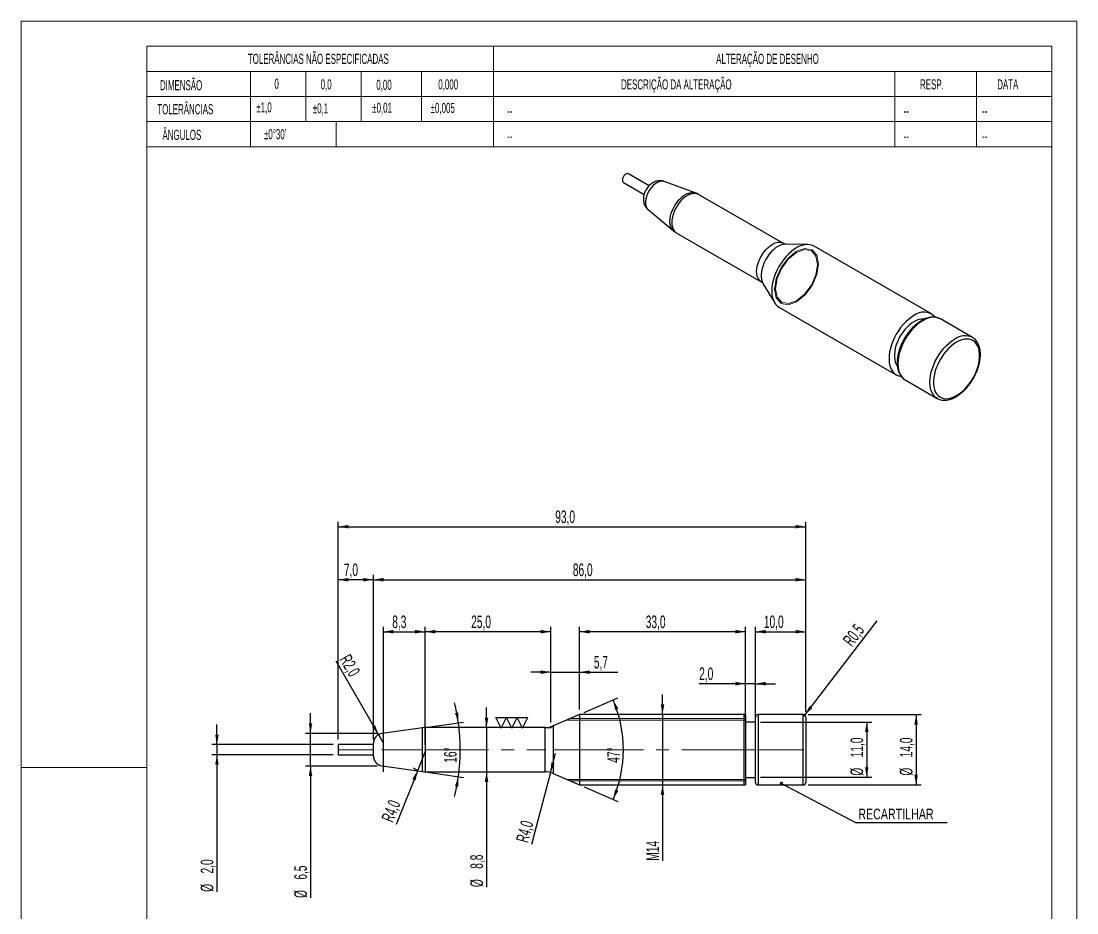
# Model space of a CAD drawing. Header units: millimetres. Extents: x 0 to 210, y 0 to 297.
# Drawn here: x 0 to 210, y 119.9 to 297.4 of the extents above; entities that cross this region are included whole.
import ezdxf

# ---------------------------------------------------------------- set-up
doc = ezdxf.new("R2010")
doc.units = ezdxf.units.MM
doc.header["$PDSIZE"] = -1
doc.linetypes.add('CENTERX2', pattern=[20.32, 12.7, -2.54, 2.54, -2.54])
doc.layers.add('COTAS', color=7, linetype='Continuous')
doc.styles.add('SLDTEXTSTYLE1', font='TXT', dxfattribs={"width": 0.589474})
doc.styles.add('SLDTEXTSTYLE5', font='TXT', dxfattribs={"width": 0.605})
doc.styles.add('SLDTEXTSTYLE6', font='TXT', dxfattribs={"width": 0.75})
doc.dimstyles.new('SLDDIMSTYLE0', dxfattribs={"dimtxt": 2.5, "dimasz": 2, "dimexe": 0, "dimexo": 0.0625, "dimtad": 1, "dimdec": 1, "dimrnd": 1e-09, "dimzin": 12, "dimdsep": 46, "dimtxsty": 'SLDTEXTSTYLE5', "dimsah": 1, "dimcen": 0.09, "dimadec": 0, "dimazin": 3, "dimtfac": 1, "dimtdec": 3, "dimtofl": 0, "dimtmove": 0, "dimatfit": 3, "dimfxl": 0, "dimfrac": 2, "dimtolj": 1, "dimtzin": 12, "dimarcsym": 0})
doc.dimstyles.new('SLDDIMSTYLE1', dxfattribs={"dimtxt": 2.5, "dimasz": 2, "dimexe": 0, "dimexo": 0.0625, "dimtad": 1, "dimdec": 1, "dimrnd": 1e-09, "dimzin": 12, "dimdsep": 46, "dimtxsty": 'SLDTEXTSTYLE5', "dimsah": 1, "dimcen": 0.09, "dimadec": 0, "dimazin": 3, "dimtfac": 1, "dimtdec": 3, "dimtmove": 0, "dimatfit": 0, "dimfxl": 0, "dimfrac": 2, "dimtolj": 1, "dimtzin": 12, "dimarcsym": 0})
doc.dimstyles.new('SLDDIMSTYLE2', dxfattribs={"dimtxt": 2.5, "dimasz": 2, "dimexe": 0, "dimexo": 0.0625, "dimtad": 1, "dimdec": 4, "dimzin": 12, "dimdsep": 46, "dimtxsty": 'SLDTEXTSTYLE5', "dimsah": 1, "dimcen": 0.09, "dimadec": 0, "dimazin": 3, "dimtfac": 1, "dimtdec": 3, "dimtofl": 0, "dimtmove": 0, "dimatfit": 3, "dimfxl": 0, "dimfrac": 2, "dimtolj": 1, "dimtzin": 12, "dimarcsym": 0})
doc.dimstyles.new('SLDDIMSTYLE3', dxfattribs={"dimtxt": 2.5, "dimasz": 2, "dimexe": 0, "dimexo": 0.0625, "dimtad": 1, "dimdec": 1, "dimrnd": 1e-09, "dimzin": 12, "dimdsep": 46, "dimtxsty": 'SLDTEXTSTYLE5', "dimsah": 1, "dimcen": 0, "dimadec": 0, "dimazin": 3, "dimtfac": 1, "dimtdec": 3, "dimtofl": 0, "dimtmove": 0, "dimatfit": 3, "dimfxl": 0, "dimfrac": 2, "dimtolj": 1, "dimtzin": 12, "dimarcsym": 0})
doc.dimstyles.new('SLDDIMSTYLE4', dxfattribs={"dimtxt": 2.5, "dimasz": 2, "dimexe": 0, "dimexo": 0.0625, "dimtad": 1, "dimdec": 4, "dimzin": 12, "dimdsep": 46, "dimtxsty": 'SLDTEXTSTYLE5', "dimsah": 1, "dimcen": 0.09, "dimadec": 0, "dimazin": 3, "dimtfac": 1, "dimtdec": 3, "dimtofl": 0, "dimtmove": 0, "dimatfit": 3, "dimfxl": 0, "dimfrac": 2, "dimtolj": 1, "dimtzin": 12, "dimarcsym": 0})
doc.dimstyles.new('SLDDIMSTYLE5', dxfattribs={"dimtxt": 2.5, "dimasz": 2, "dimexe": 0, "dimexo": 0.0625, "dimtad": 1, "dimdec": 1, "dimrnd": 1e-09, "dimzin": 12, "dimdsep": 46, "dimtxsty": 'SLDTEXTSTYLE5', "dimsah": 1, "dimcen": 0, "dimadec": 0, "dimazin": 3, "dimtfac": 1, "dimtdec": 3, "dimtofl": 0, "dimtmove": 1, "dimatfit": 3, "dimfxl": 0, "dimfrac": 2, "dimtolj": 1, "dimtzin": 12, "dimarcsym": 0})
doc.dimstyles.new('SLDDIMSTYLE6', dxfattribs={"dimtxt": 2.5, "dimasz": 2, "dimexe": 0, "dimexo": 0.0625, "dimtad": 1, "dimdec": 1, "dimrnd": 1e-09, "dimdsep": 46, "dimtxsty": 'SLDTEXTSTYLE5', "dimsah": 1, "dimcen": 0, "dimadec": 0, "dimazin": 2, "dimtfac": 1, "dimtdec": 3, "dimtofl": 0, "dimtmove": 0, "dimatfit": 3, "dimfxl": 0, "dimfrac": 2, "dimtolj": 1, "dimtzin": 12, "dimarcsym": 0})
doc.dimstyles.new('SLDDIMSTYLE7', dxfattribs={"dimtxt": 0.18, "dimasz": 0.7, "dimexe": 0, "dimexo": 0.0625, "dimgap": 0, "dimtad": 0, "dimtih": 1, "dimtoh": 1, "dimdec": 0, "dimrnd": 1e-09, "dimzin": 0, "dimdsep": 46, "dimtxsty": 'Standard', "dimblk1": 'DOT', "dimblk2": 'DOT', "dimsah": 1, "dimcen": 0.09, "dimadec": 0, "dimazin": 0, "dimtfac": 0.7, "dimtdec": 0, "dimtofl": 0, "dimtmove": 0, "dimatfit": 3, "dimldrblk": 'DOT', "dimfxl": 0, "dimfrac": 2, "dimtolj": 1, "dimtzin": 0, "dimarcsym": 0})

# ---------------------------------------------------------------- blocks, each defined once
blk = doc.blocks.new('Bloco2')
at = {"color": 7, "linetype": 'Continuous', "lineweight": 18}
for p, q in [((210.04, 297.06), (0.04, 297.06)), ((0.04, 297.06), (0.04, 0.06)), ((210.04, 0.06), (210.04, 297.06)), ((205.04, 292.06), (25.04, 292.06)), ((25.04, 292.06), (25.04, 5.06)), ((205.04, 5.06), (205.04, 292.06)), ((0.04, 148.56), (25.04, 148.56))]:
    blk.add_line(p, q, dxfattribs=at)
blk = doc.blocks.new('_D')
at = {"layer": 'COTAS'}
for p, q in [((80.37, 157.81), (80.37, 176.88)), ((105.37, 157.81), (105.37, 176.88)), ((105.37, 175.88), (80.37, 175.88))]:
    blk.add_line(p, q, dxfattribs=at)
for points in [[(80.37, 175.88), (82.37, 175.53), (82.37, 176.23)], [(105.37, 175.88), (103.37, 176.23), (103.37, 175.53)]]:
    blk.add_solid(points, dxfattribs=at)
at = {"layer": 'COTAS', "insert": (89.53, 179.1), "char_height": 2.5, "attachment_point": 1, "style": 'SLDTEXTSTYLE5'}
blk.add_mtext('25,0', dxfattribs=at)
blk = doc.blocks.new('_D_1')
at = {"layer": 'COTAS'}
for p, q in [((105.37, 157.81), (105.37, 168.83)), ((111.09, 160.41), (111.09, 168.83)), ((105.37, 167.83), (101.37, 167.83)), ((105.37, 167.83), (111.09, 167.83)), ((111.09, 167.83), (118.71, 167.83))]:
    blk.add_line(p, q, dxfattribs=at)
for points in [[(105.37, 167.83), (103.37, 168.18), (103.37, 167.48)], [(111.09, 167.83), (113.09, 167.48), (113.09, 168.18)]]:
    blk.add_solid(points, dxfattribs=at)
at = {"layer": 'COTAS', "insert": (113.93, 171.06), "char_height": 2.5, "attachment_point": 1, "style": 'SLDTEXTSTYLE5'}
blk.add_mtext('5,7', dxfattribs=at)
blk = doc.blocks.new('_D_2')
at = {"layer": 'COTAS'}
for p, q in [((72.07, 153.41), (72.07, 176.88)), ((80.37, 153.41), (80.37, 176.88)), ((72.07, 175.88), (80.37, 175.88))]:
    blk.add_line(p, q, dxfattribs=at)
for points in [[(72.07, 175.88), (74.07, 175.53), (74.07, 176.23)], [(80.37, 175.88), (78.37, 176.23), (78.37, 175.53)]]:
    blk.add_solid(points, dxfattribs=at)
at = {"layer": 'COTAS', "insert": (73.83, 179.1), "char_height": 2.5, "attachment_point": 1, "style": 'SLDTEXTSTYLE5'}
blk.add_mtext('8,3', dxfattribs=at)
blk = doc.blocks.new('_D_3')
at = {"layer": 'COTAS'}
for p, q in [((147.09, 157.91), (169.21, 157.91)), ((168.21, 157.91), (168.21, 146.91)), ((147.09, 146.91), (169.21, 146.91))]:
    blk.add_line(p, q, dxfattribs=at)
for points in [[(168.21, 157.91), (167.86, 155.91), (168.56, 155.91)], [(168.21, 146.91), (168.56, 148.91), (167.86, 148.91)]]:
    blk.add_solid(points, dxfattribs=at)
at = {"layer": 'COTAS', "char_height": 2.5, "attachment_point": 1, "rotation": 90, "style": 'SLDTEXTSTYLE5'}
for s, insert in [('11,0', (164.98, 150.89)), ('%%c', (164.98, 147.24))]:
    blk.add_mtext(s, dxfattribs=dict(at, insert=insert))
blk = doc.blocks.new('_D_4')
at = {"layer": 'COTAS'}
for p, q in [((156.59, 159.41), (179.03, 159.41)), ((178.03, 159.41), (178.03, 145.41)), ((156.59, 145.41), (179.03, 145.41))]:
    blk.add_line(p, q, dxfattribs=at)
for points in [[(178.03, 159.41), (177.68, 157.41), (178.38, 157.41)], [(178.03, 145.41), (178.38, 147.41), (177.68, 147.41)]]:
    blk.add_solid(points, dxfattribs=at)
at = {"layer": 'COTAS', "char_height": 2.5, "attachment_point": 1, "rotation": 90, "style": 'SLDTEXTSTYLE5'}
for s, insert in [('14,0', (174.8, 150.89)), ('%%c', (174.8, 147.24))]:
    blk.add_mtext(s, dxfattribs=dict(at, insert=insert))
blk = doc.blocks.new('_D_5')
at = {"layer": 'COTAS'}
for p, q in [((127.59, 159.41), (127.59, 163.41)), ((127.59, 159.41), (127.59, 145.41)), ((127.59, 145.41), (127.59, 130.31))]:
    blk.add_line(p, q, dxfattribs=at)
for points in [[(127.59, 159.41), (127.94, 161.41), (127.24, 161.41)], [(127.59, 145.41), (127.24, 143.41), (127.94, 143.41)]]:
    blk.add_solid(points, dxfattribs=at)
at = {"layer": 'COTAS', "insert": (124.37, 130.31), "char_height": 2.5, "attachment_point": 1, "rotation": 90, "style": 'SLDTEXTSTYLE5'}
blk.add_mtext('M14', dxfattribs=at)
blk = doc.blocks.new('_D_6')
at = {"layer": 'COTAS'}
for p, q in [((92.59, 156.81), (92.59, 160.81)), ((92.59, 156.81), (92.59, 148.01)), ((92.59, 148.01), (92.59, 125.07))]:
    blk.add_line(p, q, dxfattribs=at)
for points in [[(92.59, 156.81), (92.94, 158.81), (92.24, 158.81)], [(92.59, 148.01), (92.24, 146.01), (92.94, 146.01)]]:
    blk.add_solid(points, dxfattribs=at)
at = {"layer": 'COTAS', "char_height": 2.5, "attachment_point": 1, "rotation": 90, "style": 'SLDTEXTSTYLE5'}
for s, insert in [('8,8', (89.36, 128.72)), ('%%c', (89.37, 125.07))]:
    blk.add_mtext(s, dxfattribs=dict(at, insert=insert))
blk = doc.blocks.new('_D_7')
at = {"layer": 'COTAS'}
for p, q in [((57.57, 155.65), (57.57, 159.65)), ((70.81, 155.65), (56.57, 155.65)), ((57.57, 149.16), (57.57, 155.65)), ((70.81, 149.16), (56.57, 149.16)), ((57.57, 149.16), (57.57, 122.91))]:
    blk.add_line(p, q, dxfattribs=at)
for points in [[(57.57, 155.65), (57.92, 157.65), (57.22, 157.65)], [(57.57, 149.16), (57.22, 147.16), (57.92, 147.16)]]:
    blk.add_solid(points, dxfattribs=at)
at = {"layer": 'COTAS', "char_height": 2.5, "attachment_point": 1, "rotation": 90, "style": 'SLDTEXTSTYLE5'}
for s, insert in [('6,5', (54.34, 126.55)), ('%%c', (54.35, 122.91))]:
    blk.add_mtext(s, dxfattribs=dict(at, insert=insert))
blk = doc.blocks.new('_D_8')
at = {"layer": 'COTAS'}
for p, q in [((38.96, 153.41), (38.96, 157.41)), ((62.09, 153.41), (37.96, 153.41)), ((38.96, 153.41), (38.96, 151.41)), ((62.09, 151.41), (37.96, 151.41)), ((38.96, 151.41), (38.96, 124.14))]:
    blk.add_line(p, q, dxfattribs=at)
for points in [[(38.96, 153.41), (39.31, 155.41), (38.61, 155.41)], [(38.96, 151.41), (38.61, 149.41), (39.31, 149.41)]]:
    blk.add_solid(points, dxfattribs=at)
at = {"layer": 'COTAS', "char_height": 2.5, "attachment_point": 1, "rotation": 90, "style": 'SLDTEXTSTYLE5'}
for s, insert in [('2,0', (35.73, 127.78)), ('%%c', (35.73, 124.14))]:
    blk.add_mtext(s, dxfattribs=dict(at, insert=insert))
blk = doc.blocks.new('_D_9')
at = {"layer": 'COTAS'}
for p, q in [((146.09, 159.91), (146.09, 176.88)), ((156.09, 159.91), (156.09, 176.88)), ((146.09, 175.88), (156.09, 175.88))]:
    blk.add_line(p, q, dxfattribs=at)
for points in [[(146.09, 175.88), (148.09, 175.53), (148.09, 176.23)], [(156.09, 175.88), (154.09, 176.23), (154.09, 175.53)]]:
    blk.add_solid(points, dxfattribs=at)
at = {"layer": 'COTAS', "insert": (147.75, 179.1), "char_height": 2.5, "attachment_point": 1, "style": 'SLDTEXTSTYLE5'}
blk.add_mtext('10,0', dxfattribs=at)
blk = doc.blocks.new('_D_10')
at = {"layer": 'COTAS'}
for p, q in [((144.09, 158.91), (144.09, 166.54)), ((146.09, 158.91), (146.09, 166.54)), ((144.09, 165.54), (134.88, 165.54)), ((146.09, 165.54), (144.09, 165.54)), ((146.09, 165.54), (150.09, 165.54))]:
    blk.add_line(p, q, dxfattribs=at)
for points in [[(144.09, 165.54), (142.09, 165.89), (142.09, 165.19)], [(146.09, 165.54), (148.09, 165.19), (148.09, 165.89)]]:
    blk.add_solid(points, dxfattribs=at)
at = {"layer": 'COTAS', "insert": (134.88, 168.76), "char_height": 2.5, "attachment_point": 1, "style": 'SLDTEXTSTYLE5'}
blk.add_mtext('2,0', dxfattribs=at)
blk = doc.blocks.new('_D_11')
at = {"layer": 'COTAS'}
for p, q in [((111.09, 160.41), (111.09, 176.88)), ((144.09, 160.41), (144.09, 176.88)), ((144.09, 175.88), (111.09, 175.88))]:
    blk.add_line(p, q, dxfattribs=at)
for points in [[(111.09, 175.88), (113.09, 175.53), (113.09, 176.23)], [(144.09, 175.88), (142.09, 176.23), (142.09, 175.53)]]:
    blk.add_solid(points, dxfattribs=at)
at = {"layer": 'COTAS', "insert": (124.25, 179.1), "char_height": 2.5, "attachment_point": 1, "style": 'SLDTEXTSTYLE5'}
blk.add_mtext('33,0', dxfattribs=at)
blk = doc.blocks.new('_D_12')
at = {"layer": 'COTAS'}
for p, q in [((112.01, 159.8), (118.68, 162.69)), ((112.01, 145.01), (118.68, 142.12))]:
    blk.add_line(p, q, dxfattribs=at)
blk.add_arc((94.94, 152.41), 24.87, 336.5713, 23.4287, dxfattribs=at)
for points in [[(117.76, 162.3), (118.15, 160.3), (118.81, 160.56)], [(117.76, 142.52), (118.81, 144.26), (118.15, 144.51)]]:
    blk.add_solid(points, dxfattribs=at)
at = {"layer": 'COTAS', "insert": (116.59, 149.81), "char_height": 2.5, "attachment_point": 1, "rotation": 90, "style": 'SLDTEXTSTYLE5'}
blk.add_mtext('47°', dxfattribs=at)
blk = doc.blocks.new('_D_13')
at = {"layer": 'COTAS'}
for p, q in [((70.09, 154.67), (70.09, 187.22)), ((156.09, 159.91), (156.09, 187.22)), ((70.09, 186.22), (156.09, 186.22))]:
    blk.add_line(p, q, dxfattribs=at)
for points in [[(70.09, 186.22), (72.09, 185.87), (72.09, 186.57)], [(156.09, 186.22), (154.09, 186.57), (154.09, 185.87)]]:
    blk.add_solid(points, dxfattribs=at)
at = {"layer": 'COTAS', "insert": (109.75, 189.44), "char_height": 2.5, "attachment_point": 1, "style": 'SLDTEXTSTYLE5'}
blk.add_mtext('86,0', dxfattribs=at)
blk = doc.blocks.new('_D_14')
at = {"layer": 'COTAS'}
for q in [(62.65, 170.02), (72.09, 153.67)]:
    blk.add_line((71.09, 155.4), q, dxfattribs=at)
blk.add_solid([(71.09, 155.4), (70.4, 157.31), (69.79, 156.96)], dxfattribs=at)
at = {"layer": 'COTAS', "insert": (65.43, 171.63), "char_height": 2.5, "attachment_point": 1, "rotation": 300, "style": 'SLDTEXTSTYLE5'}
blk.add_mtext('R2,0', dxfattribs=at)
blk = doc.blocks.new('_D_15')
at = {"layer": 'COTAS'}
for p, q in [((80.81, 156.91), (87.97, 157.91)), ((80.81, 147.91), (87.97, 146.9))]:
    blk.add_line(p, q, dxfattribs=at)
for start, end in [(7.9696, 13.8858), (352.0304, 7.9696), (346.1142, 352.0304)]:
    blk.add_arc((48.66, 152.41), 38.69, start, end, dxfattribs=at)
for points in [[(86.98, 157.77), (87, 159.8), (86.31, 159.69)], [(86.98, 147.04), (86.31, 145.13), (87, 145.01)]]:
    blk.add_solid(points, dxfattribs=at)
at = {"layer": 'COTAS', "insert": (84.13, 149.81), "char_height": 2.5, "attachment_point": 1, "rotation": 90, "style": 'SLDTEXTSTYLE5'}
blk.add_mtext('16°', dxfattribs=at)
blk = doc.blocks.new('_D_16')
at = {"layer": 'COTAS'}
for p, q in [((63.09, 154.41), (63.09, 187.22)), ((70.09, 154.41), (70.09, 187.22)), ((70.09, 186.22), (63.09, 186.22))]:
    blk.add_line(p, q, dxfattribs=at)
for points in [[(63.09, 186.22), (65.09, 185.87), (65.09, 186.57)], [(70.09, 186.22), (68.09, 186.57), (68.09, 185.87)]]:
    blk.add_solid(points, dxfattribs=at)
at = {"layer": 'COTAS', "insert": (64.21, 189.44), "char_height": 2.5, "attachment_point": 1, "style": 'SLDTEXTSTYLE5'}
blk.add_mtext('7,0', dxfattribs=at)
blk = doc.blocks.new('_D_17')
at = {"layer": 'COTAS'}
for q in [(80.37, 152.01), (74.58, 137.49)]:
    blk.add_line((78.89, 148.29), q, dxfattribs=at)
blk.add_arc((80.37, 152.01), 4, 234.2015, 247.9941, dxfattribs=at)
blk.add_solid([(78.89, 148.29), (77.82, 146.56), (78.47, 146.3)], dxfattribs=at)
at = {"layer": 'COTAS', "insert": (71.61, 138.68), "char_height": 2.5, "attachment_point": 1, "rotation": 68.2378, "style": 'SLDTEXTSTYLE5'}
blk.add_mtext('R4,0', dxfattribs=at)
blk = doc.blocks.new('_D_18')
at = {"layer": 'COTAS'}
for q in [(106.32, 151.74), (101.53, 133.55)]:
    blk.add_line((105.3, 147.87), q, dxfattribs=at)
blk.add_solid([(105.3, 147.87), (106.15, 149.71), (105.47, 149.89)], dxfattribs=at)
at = {"layer": 'COTAS', "insert": (98.41, 134.39), "char_height": 2.5, "attachment_point": 1, "rotation": 75, "style": 'SLDTEXTSTYLE5'}
blk.add_mtext('R4,0', dxfattribs=at)
blk = doc.blocks.new('_D_19')
at = {"layer": 'COTAS'}
for q in [(170.25, 178.06), (155.59, 158.91)]:
    blk.add_line((155.9, 159.3), q, dxfattribs=at)
blk.add_solid([(155.9, 159.3), (157.39, 160.68), (156.83, 161.1)], dxfattribs=at)
at = {"layer": 'COTAS', "insert": (163.29, 174.26), "char_height": 2.5, "attachment_point": 1, "rotation": 52.5726, "style": 'SLDTEXTSTYLE5'}
blk.add_mtext('R0,5', dxfattribs=at)
blk = doc.blocks.new('_D_20')
at = {"layer": 'COTAS'}
for p, q in [((63.09, 154.41), (63.09, 197.77)), ((156.09, 159.91), (156.09, 197.77)), ((63.09, 196.77), (156.09, 196.77))]:
    blk.add_line(p, q, dxfattribs=at)
for points in [[(63.09, 196.77), (65.09, 196.42), (65.09, 197.12)], [(156.09, 196.77), (154.09, 197.12), (154.09, 196.42)]]:
    blk.add_solid(points, dxfattribs=at)
at = {"layer": 'COTAS', "insert": (106.25, 200), "char_height": 2.5, "attachment_point": 1, "style": 'SLDTEXTSTYLE5'}
blk.add_mtext('93,0', dxfattribs=at)
blk = doc.blocks.new('SW_NOTE_0_2')
at = {"layer": 'COTAS', "color": 0}
blk.add_line((18.07, 0), (0, 0), dxfattribs=at)
at = {"layer": 'COTAS', "color": 0, "insert": (0.41, 2.79), "char_height": 2.1167, "attachment_point": 1, "style": 'SLDTEXTSTYLE6'}
blk.add_mtext('RECARTILHAR', dxfattribs=at)
blk = doc.blocks.new('_Dot')
at = {"color": 0, "linetype": 'ByBlock', "lineweight": -2}
blk.add_line((-0.5, 0), (-1, 0), dxfattribs=at)
at = {"color": 0, "linetype": 'ByBlock', "const_width": 0.5}
blk.add_lwpolyline([(-0.25, 0, 1), (0.25, 0, 1)], format="xyb", close=True, dxfattribs=at)
blk = doc.blocks.new('SW_SFSYMBOL_0')
at = {"layer": 'COTAS', "color": 0}
for p, q in [((-2.12, 0), (-3.17, 2.12)), ((-3.17, 2.12), (-1.06, 2.12)), ((-2.12, 0), (-1.06, 2.12)), ((0, 0), (-1.06, 2.12)), ((-1.06, 2.12), (1.06, 2.12)), ((0, 0), (1.06, 2.12)), ((2.12, 0), (1.06, 2.12)), ((1.06, 2.12), (3.17, 2.12)), ((2.12, 0), (3.17, 2.12))]:
    blk.add_line(p, q, dxfattribs=at)

msp = doc.modelspace()

# ---------------------------------------------------------------- linework, layer by layer
at = {"color": 7, "linetype": 'Continuous', "lineweight": 18}
for p, q in [((205.00794, 292.35543), (25.00794, 292.35543)), ((25.00794, 272.35543), (25.00794, 292.35543)), ((93.95204, 272.35543), (93.95204, 292.35543)), ((205.00794, 292.35543), (205.00794, 272.35543)), ((25.00794, 287.35543), (93.95204, 287.35543)), ((45.63844, 272.35543), (45.63844, 287.35543)), ((56.63844, 277.35543), (56.63844, 287.35543)), ((67.63844, 277.35543), (67.63844, 287.35543)), ((79.63844, 277.35543), (79.63844, 287.35543)), ((93.95204, 287.35543), (205.00794, 287.35543)), ((173.81951, 272.35543), (173.81951, 287.35543)), ((190.00794, 272.35543), (190.00794, 287.35543)), ((25.00794, 282.35543), (93.95204, 282.35543)), ((93.95204, 282.35543), (205.00794, 282.35543)), ((25.00794, 277.35543), (93.95204, 277.35543)), ((62.70264, 277.35543), (62.70264, 272.35543)), ((93.95204, 277.35543), (205.00794, 277.35543)), ((25.00794, 272.35543), (93.95204, 272.35543)), ((93.95204, 272.35543), (205.00794, 272.35543)), ((108.55024, 158.30463), (143.85319, 158.30463)), ((108.55024, 158.30463), (144.09216, 158.30463)), ((109.18139, 158.57813), (144.09216, 158.57813)), ((108.55024, 146.50763), (143.85319, 146.50763)), ((108.55024, 146.50763), (144.09216, 146.50763)), ((109.18139, 146.23413), (144.09216, 146.23413))]:
    msp.add_line(p, q, dxfattribs=at)
at = {"color": 7, "linetype": 'Continuous', "lineweight": 25}
for p, q in [((124.92454, 264.61277), (120.8112, 266.98735)), ((119.81128, 265.25525), (123.92506, 262.88041)), ((134.09081, 263.17772), (127.93116, 265.44651)), ((151.62307, 253.12591), (134.72891, 262.8787)), ((124.70617, 259.86006), (129.75122, 255.66052)), ((130.32926, 255.25747), (147.22343, 245.50468)), ((156.51109, 252.9174), (152.07403, 252.98362)), ((181.08661, 239.11911), (157.75208, 252.58985)), ((147.57217, 245.18531), (149.8484, 241.37603)), ((150.75265, 240.46516), (174.08717, 226.99443)), ((182.85437, 238.0986), (182.80003, 238.12902)), ((189.21833, 234.42477), (182.85437, 238.0986)), ((175.85494, 225.97392), (182.2189, 222.30008)), ((111.09216, 159.40613), (105.85318, 157.1359)), ((144.09216, 159.40613), (111.09216, 159.40613)), ((111.09216, 159.40613), (111.09216, 145.40613)), ((143.85319, 145.40613), (143.85319, 159.40613)), ((144.09216, 159.40613), (144.09216, 145.40613)), ((146.09216, 157.90613), (144.09216, 157.90613)), ((146.09216, 145.90613), (146.09216, 158.90613)), ((155.59216, 159.40613), (146.59216, 159.40613)), ((156.09216, 158.90613), (156.09216, 145.90613)), ((79.81621, 156.76749), (71.81486, 155.6473)), ((104.26276, 156.80613), (80.3708, 156.80613)), ((70.09216, 153.40613), (63.09216, 153.40613)), ((63.09216, 153.40613), (63.09216, 151.40613)), ((70.09216, 151.14563), (70.09216, 153.66662)), ((63.09216, 151.40613), (70.09216, 151.40613)), ((71.81486, 149.16495), (79.81621, 148.04476)), ((80.3708, 148.00613), (104.26276, 148.00613)), ((105.85318, 147.67635), (111.09216, 145.40613)), ((111.09216, 145.40613), (144.09216, 145.40613)), ((144.09216, 146.90613), (146.09216, 146.90613)), ((146.59216, 145.40613), (155.59216, 145.40613))]:
    msp.add_line(p, q, dxfattribs=at)
at = {"color": 8, "linetype": 'Continuous', "lineweight": 25}
for p, q in [((146.59216, 159.40613), (146.59216, 145.40613)), ((155.59216, 145.40613), (155.59216, 159.40613)), ((79.81621, 148.04476), (79.81621, 156.76749)), ((80.3708, 156.80613), (80.3708, 148.00613)), ((104.26276, 148.00613), (104.26276, 156.80613)), ((105.85318, 157.1359), (105.85318, 147.67635))]:
    msp.add_line(p, q, dxfattribs=at)
at = {"color": 7, "linetype": 'Continuous', "lineweight": 25, "flags": 128}
for points in [[(120.31124, 266.93784), (120.10282, 266.78124), (119.91291, 266.56601), (119.7584, 266.31126), (119.65301, 266.03963), (119.60611, 265.77526), (119.62186, 265.54163), (119.69887, 265.35951), (119.81128, 265.25525)], [(154.25237, 252.24329), (153.69817, 251.88742), (153.15094, 251.46415), (152.61757, 250.97879), (152.10475, 250.43746), (151.61894, 249.84695), (151.16625, 249.21471), (150.75237, 248.54867), (150.3825, 247.85721), (150.06129, 247.14903), (149.7928, 246.43304), (149.58038, 245.71823), (149.42672, 245.0136), (149.33374, 244.32801), (149.30262, 243.67008), (149.33374, 243.04808), (149.42672, 242.46984), (149.58038, 241.94262), (149.7928, 241.47306), (150.06129, 241.06707), (150.3825, 240.72974), (150.75237, 240.46533), (150.75265, 240.46516)], [(177.58689, 238.77256), (177.03269, 238.41669), (176.48547, 237.99341), (175.95209, 237.50806), (175.43927, 236.96672), (174.95347, 236.37622), (174.50077, 235.74397), (174.08689, 235.07793), (173.71702, 234.38648), (173.39582, 233.6783), (173.12732, 232.9623), (172.91491, 232.2475), (172.76124, 231.54287), (172.66827, 230.85727), (172.63714, 230.19934), (172.66827, 229.57734), (172.76124, 228.9991), (172.91491, 228.47189), (173.12732, 228.00233), (173.39582, 227.59633), (173.71702, 227.25901), (174.08689, 226.99459), (174.50077, 226.80641), (174.95347, 226.69683), (175.01593, 226.68831)], [(177.58689, 237.54774), (177.09946, 237.23094), (176.61971, 236.84831), (176.15522, 236.40589), (175.71331, 235.91064), (175.30094, 235.3704), (174.92463, 234.79366), (174.5903, 234.18953), (174.30322, 233.56754), (174.06794, 232.93749), (173.88815, 232.30932), (173.76669, 231.69294), (173.70548, 231.09807), (173.70548, 230.53409), (173.76669, 230.00989), (173.88815, 229.53374), (174.06794, 229.11316), (174.26282, 228.80659)], [(186.07217, 233.46584), (185.53859, 233.12192), (185.01222, 232.71087), (184.50018, 232.23826), (184.0094, 231.71048), (183.54652, 231.13466), (183.1178, 230.51859), (182.72902, 229.8706), (182.38546, 229.19945), (182.09175, 228.51423), (181.85187, 227.82419), (181.66907, 227.13867), (181.5458, 226.46694), (181.48375, 225.81809), (181.48375, 225.20088), (181.5458, 224.62366), (181.66907, 224.09425), (181.85187, 223.61979), (182.09175, 223.20671), (182.38546, 222.8606), (182.72902, 222.58612), (183.1178, 222.387), (183.54652, 222.26593), (184.0094, 222.22454), (184.50018, 222.2634), (185.01222, 222.38197), (185.53859, 222.57866), (186.07217, 222.85081), (186.60576, 223.19473), (187.13213, 223.60577), (187.64416, 224.07838), (188.13494, 224.60616), (188.59782, 225.18198), (189.02655, 225.79805), (189.41532, 226.44604), (189.75889, 227.11719), (190.05259, 227.80241), (190.29247, 228.49245), (190.47528, 229.17797), (190.59854, 229.8497), (190.66059, 230.49855), (190.66059, 231.11576), (190.59854, 231.69298), (190.47528, 232.22239), (190.29247, 232.69685), (190.05259, 233.10993), (189.75889, 233.45604), (189.41532, 233.73052), (189.02655, 233.92964), (188.59782, 234.05071), (188.13494, 234.0921), (187.64416, 234.05324), (187.13213, 233.93467), (186.60576, 233.73798), (186.07217, 233.46584)], [(189.21833, 234.42477), (189.21862, 234.4246), (189.28838, 234.38268)]]:
    msp.add_lwpolyline(points, dxfattribs=at)
at = {"color": 8, "linetype": 'Continuous', "lineweight": 25, "flags": 128}
for points in [[(127.93116, 265.44651), (127.88681, 265.4618), (127.56993, 265.51794), (127.22329, 265.49341), (126.85635, 265.38888), (126.47912, 265.20721), (126.1019, 264.95335), (125.73496, 264.63422), (125.38832, 264.25852), (125.07143, 263.83652), (124.79295, 263.37971), (124.56046, 262.90056), (124.3803, 262.41214), (124.25739, 261.92777), (124.19509, 261.46066), (124.19509, 261.02356), (124.25739, 260.62839), (124.3803, 260.28592), (124.56046, 260.0055), (124.70617, 259.86006)], [(129.7512, 255.66053), (129.54254, 255.87142), (129.33167, 256.19564), (129.1779, 256.58295), (129.08437, 257.02545), (129.05298, 257.51415), (129.08437, 258.03908), (129.1779, 258.58958), (129.33167, 259.15442), (129.54254, 259.72212), (129.80623, 260.2811), (130.11737, 260.82001), (130.46962, 261.32786), (130.85581, 261.79431), (131.26808, 262.20988), (131.69804, 262.56609), (132.13693, 262.85571), (132.57582, 263.07283), (133.00578, 263.21303), (133.41805, 263.27346), (133.80424, 263.25289), (134.08914, 263.17833)], [(134.72891, 262.8787), (134.56653, 262.95952), (134.21116, 263.06157), (133.82155, 263.08232), (133.40563, 263.02135), (132.97186, 262.87991), (132.52908, 262.66087), (132.0863, 262.36869), (131.65254, 262.00931), (131.23662, 261.59007), (130.84701, 261.11948), (130.49164, 260.60714), (130.17774, 260.06346), (129.91172, 259.49952), (129.69897, 258.92679), (129.54384, 258.35695), (129.44948, 257.80158), (129.41781, 257.27199), (129.44948, 256.77897), (129.54384, 256.33254), (129.69897, 255.9418), (129.91172, 255.61471), (130.17774, 255.35792), (130.32926, 255.25747)], [(147.2234, 245.5047), (147.07191, 245.60512), (146.80588, 245.86192), (146.59314, 246.18901), (146.43801, 246.57975), (146.34365, 247.02617), (146.31198, 247.5192), (146.34365, 248.04878), (146.43801, 248.60415), (146.59314, 249.174), (146.80588, 249.74672), (147.07191, 250.31066), (147.3858, 250.85434), (147.74117, 251.36669), (148.13078, 251.83728), (148.5467, 252.25652), (148.98047, 252.61589), (149.42325, 252.90807)], [(150.54785, 252.52813), (150.09245, 252.22926), (149.64553, 251.86402), (149.21541, 251.4392), (148.81012, 250.96272), (148.4372, 250.44347), (148.1036, 249.8911), (147.81553, 249.31591), (147.57836, 248.72862), (147.3965, 248.14016), (147.27335, 247.5615), (147.21119, 247.00342), (147.21119, 246.47631), (147.27335, 245.98999), (147.3965, 245.55351), (147.57217, 245.18531)], [(182.80003, 238.12902), (182.44077, 238.28662), (181.98808, 238.3962), (181.50227, 238.4258), (180.98945, 238.37504), (180.45608, 238.24458), (179.90885, 238.03604), (179.35465, 237.75205), (178.80046, 237.39618), (178.25323, 236.9729), (177.71986, 236.48755), (177.20704, 235.94621), (176.72123, 235.35571), (176.26854, 234.72346), (175.85465, 234.05742), (175.48479, 233.36597), (175.16358, 232.65779), (174.89509, 231.94179), (174.68267, 231.22699), (174.52901, 230.52236), (174.43603, 229.83676), (174.40491, 229.17883), (174.43603, 228.55683), (174.52901, 227.97859), (174.68267, 227.45138), (174.89509, 226.98182), (175.16358, 226.57583), (175.48479, 226.2385), (175.85465, 225.97408), (175.85494, 225.97392)], [(182.19947, 222.31142), (181.84875, 222.56466), (181.52755, 222.90199), (181.25905, 223.30798), (181.04663, 223.77754), (180.89297, 224.30475), (180.79999, 224.883), (180.76887, 225.50499), (180.79999, 226.16293), (180.89297, 226.84852), (181.04663, 227.55315), (181.25905, 228.26796), (181.52755, 228.98395), (181.84875, 229.69213), (182.21862, 230.38359), (182.6325, 231.04963), (183.08519, 231.68187), (183.571, 232.27238), (184.08382, 232.81371), (184.6172, 233.29906), (185.16442, 233.72234), (185.71862, 234.07821)]]:
    msp.add_lwpolyline(points, dxfattribs=at)
at = {"color": 7, "linetype": 'Continuous', "lineweight": 18, "flags": 128}
for points in [[(149.8881, 244.00807), (150.22031, 242.27124), (151.16637, 241.1824), (152.58223, 240.90729), (154.25237, 241.48781), (155.9225, 242.83558), (157.33837, 244.74542), (158.28442, 246.92655), (158.61663, 249.04694), (158.28442, 250.78376), (157.33837, 251.87261), (155.9225, 252.14772), (154.25237, 251.56719), (152.58223, 250.21942), (151.16637, 248.30959), (150.22031, 246.12846), (149.8881, 244.00807)], [(150.0815, 244.11971), (150.39898, 242.45985), (151.30312, 241.41925), (152.65624, 241.15634), (154.25237, 241.71114), (155.84849, 242.99918), (157.20162, 244.82438), (158.10575, 246.90887), (158.42323, 248.9353), (158.10575, 250.59516), (157.20162, 251.63575), (155.84849, 251.89867), (154.25237, 251.34387), (152.65624, 250.05582), (151.30312, 248.23062), (150.39898, 246.14614), (150.0815, 244.11971)], [(150.0815, 244.11971), (150.39898, 242.45985), (151.30312, 241.41925), (152.65624, 241.15634), (154.25237, 241.71114), (155.84849, 242.99918), (157.20162, 244.82438), (158.10575, 246.90887), (158.42323, 248.9353), (158.10575, 250.59516), (157.20162, 251.63575), (155.84849, 251.89867), (154.25237, 251.34387), (152.65624, 250.05582), (151.30312, 248.23062), (150.39898, 246.14614), (150.0815, 244.11971)]]:
    msp.add_lwpolyline(points, dxfattribs=at)
at = {"color": 7, "linetype": 'Continuous', "lineweight": 25}
for centre, radius, start, end in [((120.60269, 266.54376), 0.49014, 64.824192, 126.486257), ((156.314, 249.26803), 3.61974, 66.5912806, 124.7191785), ((179.54082, 236.38389), 3.08603, 42.5924466, 129.2832028), ((179.36083, 234.7914), 3.27785, 85.4994413, 122.7647497), ((146.59216, 158.90613), 0.5, 90, 180), ((155.59216, 158.90613), 0.5, 0, 90), ((72.09216, 153.66662), 2, 97.9696104, 180), ((80.3708, 152.80613), 4, 90, 97.9696104), ((104.26276, 160.80613), 4, 270, 293.4286928), ((72.09216, 151.14563), 2, 180, 262.0303896), ((80.3708, 152.00613), 4, 262.0303896, 270), ((104.26276, 144.00613), 4, 66.5713072, 90), ((146.59216, 145.90613), 0.5, 180, 270), ((155.59216, 145.90613), 0.5, 270, 0)]:
    msp.add_arc(centre, radius, start, end, dxfattribs=at)
at = {"color": 8, "linetype": 'Continuous', "lineweight": 25}
for centre, radius, start, end in [((150.7096, 251.13287), 2.19227, 65.3405314, 125.927958), ((152.1281, 250.01785), 2.96626, 91.0443478, 122.190849), ((187.75988, 231.30876), 3.44043, 64.9178576, 126.3926016)]:
    msp.add_arc(centre, radius, start, end, dxfattribs=at)
at = {"color": 7, "linetype": 'Continuous', "lineweight": 25}
for points, knots in [([(127.92032, 265.44071), (127.86654, 265.46275), (127.68337, 265.53779), (127.34944, 265.592), (126.93576, 265.60606), (126.52546, 265.55023), (126.12379, 265.43259), (125.73223, 265.25251), (125.35361, 265.00972), (124.99369, 264.70424), (124.66235, 264.34059), (124.37026, 263.92744), (124.12635, 263.47422), (123.93804, 262.98722), (123.81963, 262.4927), (123.77365, 262.00855), (123.79587, 261.55253), (123.88344, 261.12069), (124.0327, 260.71846), (124.24312, 260.35464), (124.46733, 260.06787), (124.6386, 259.92668), (124.70299, 259.8736)], [0, 0, 0, 0, 0.020312176, 0.069190418, 0.117372043, 0.165510403, 0.214325013, 0.264583122, 0.316948596, 0.371637567, 0.428134188, 0.485395323, 0.543314554, 0.602383274, 0.663229545, 0.718496813, 0.771964003, 0.823457948, 0.873438088, 0.922428673, 0.970839141, 1, 1, 1, 1]), ([(134.72468, 262.86955), (134.64158, 262.92061), (134.43923, 263.04492), (134.21545, 263.1253), (134.08358, 263.17267)], [0, 0, 0, 0, 0.410684606, 1, 1, 1, 1]), ([(129.75349, 255.664), (129.88824, 255.55268), (130.07095, 255.40175), (130.28041, 255.29264), (130.33539, 255.264)], [0, 0, 0, 0, 0.7375045134, 1, 1, 1, 1]), ([(152.06457, 252.98441), (152.06021, 252.98434), (152.04317, 252.98407), (151.93498, 252.99814), (151.77726, 253.04243), (151.67031, 253.1051), (151.62482, 253.13176)], [0, 0, 0, 0, 0.104012643, 0.407204097, 0.747834598, 1, 1, 1, 1]), ([(147.22305, 245.50242), (147.23045, 245.49895), (147.31243, 245.46052), (147.43477, 245.35496), (147.53896, 245.2385), (147.55933, 245.20481), (147.56766, 245.19103)], [0, 0, 0, 0, 0.040578785, 0.449472552, 0.774750005, 1, 1, 1, 1]), ([(182.78755, 238.12473), (182.72048, 238.16321), (182.52139, 238.27741), (182.15113, 238.39202), (181.68753, 238.4711), (181.19805, 238.47507), (180.68857, 238.4081), (180.16293, 238.2687), (179.62714, 238.05801), (179.0878, 237.77825), (178.55182, 237.43316), (178.02564, 237.02742), (177.51519, 236.56631), (177.02585, 236.05538), (176.56265, 235.50052), (176.13036, 234.90793), (175.73347, 234.2841), (175.3762, 233.63578), (175.06239, 232.96994), (174.79553, 232.29367), (174.5787, 231.61407), (174.41458, 230.93823), (174.30544, 230.2731), (174.25321, 229.62555), (174.25948, 229.0024), (174.32543, 228.41064), (174.45162, 227.85756), (174.63767, 227.35103), (174.88116, 226.89808), (175.17954, 226.50819), (175.50645, 226.19278), (175.75287, 226.04214), (175.86604, 225.97297)], [0, 0, 0, 0, 0.016407029, 0.048698198, 0.081094778, 0.113872467, 0.147175806, 0.180995884, 0.215210863, 0.249660901, 0.284209704, 0.318754178, 0.353255801, 0.387705373, 0.422107448, 0.456473475, 0.490818226, 0.525157852, 0.55950753, 0.593880644, 0.628294632, 0.662766533, 0.697311606, 0.731940374, 0.76665274, 0.80142747, 0.83618028, 0.870774809, 0.90502692, 0.938754819, 0.971874804, 1, 1, 1, 1]), ([(182.20079, 222.3199), (182.29553, 222.26484), (182.52188, 222.13328), (182.92177, 222.00595), (183.38584, 221.92778), (183.8752, 221.92356), (184.38471, 221.99059), (184.91034, 222.12998), (185.44614, 222.34068), (185.98547, 222.62043), (186.52146, 222.96552), (187.04763, 223.37126), (187.55808, 223.83237), (188.04743, 224.3433), (188.51062, 224.89816), (188.94292, 225.49075), (189.3398, 226.11458), (189.69708, 226.7629), (190.01088, 227.42875), (190.27775, 228.10502), (190.49457, 228.78461), (190.6587, 229.46046), (190.76783, 230.12559), (190.82006, 230.77313), (190.81379, 231.39629), (190.74784, 231.98804), (190.62167, 232.54114), (190.43557, 233.04761), (190.19223, 233.50078), (189.89331, 233.88987), (189.59329, 234.18355), (189.377, 234.31727), (189.29353, 234.36888)], [0, 0, 0, 0, 0.023253183, 0.055559724, 0.087971727, 0.120765019, 0.154084213, 0.18792039, 0.222151657, 0.256618095, 0.291183353, 0.325744266, 0.360262313, 0.394728285, 0.429146736, 0.463529125, 0.497890225, 0.532246198, 0.566612228, 0.601001706, 0.635432076, 0.669920388, 0.704481906, 0.739127159, 0.77385605, 0.808647334, 0.843416688, 0.878027685, 0.912296102, 0.946040057, 0.979175808, 1, 1, 1, 1])]:
    msp.add_open_spline(points, degree=3, knots=knots, dxfattribs=at)
at = {"layer": 'COTAS'}
for p, q in [((72.0708, 148.00613), (72.0708, 156.80613)), ((72.0708, 149.12912), (72.0708, 155.62508)), ((104.26276, 156.80613), (105.3708, 156.80613)), ((105.85319, 157.1359), (105.3708, 156.80613))]:
    msp.add_line(p, q, dxfattribs=at)
at = {"layer": 'COTAS', "linetype": 'CENTERX2', "lineweight": 18}
for p, q in [((62.99216, 152.40613), (70.19216, 152.40613)), ((79.91621, 152.40613), (71.71486, 152.40613)), ((80.2708, 152.40613), (104.36276, 152.40613)), ((111.09216, 152.40613), (105.75319, 152.40613)), ((111.09216, 152.40613), (144.09216, 152.40613)), ((144.09216, 152.40613), (146.19216, 152.40613)), ((146.49216, 152.40613), (155.69216, 152.40613))]:
    msp.add_line(p, q, dxfattribs=at)
at = {"layer": 'COTAS'}
msp.add_point((105.3708, 156.80613), dxfattribs=at)

# ---------------------------------------------------------------- block references
for name, p in [('Bloco2', (-0.03214, 0.29629)), ('SW_SFSYMBOL_0', (97.59827, 156.70156)), ('SW_NOTE_0_2', (166.12388, 137.87097))]:
    msp.add_blockref(name, p, dxfattribs=at)

# ---------------------------------------------------------------- texts
at = {"color": 7, "linetype": 'Continuous', "lineweight": 0, "char_height": 2, "style": 'SLDTEXTSTYLE1'}
for s, insert, attachment_point in [('TOLERÂNCIAS NÃO ESPECIFICADAS', (59.12671, 290.85024), 2), ('ALTERAÇÃO DE DESENHO', (148.46353, 290.85024), 2), ('DIMENSÃO', (27.62484, 285.60824), 1), ('0', (50.39604, 285.89424), 1), ('0,0', (59.57833, 285.76554), 1), ('0,00', (70.65924, 285.67824), 1), ('0,000', (82.99004, 285.76554), 1), ('DESCRIÇÃO DA ALTERAÇÃO', (119.34442, 285.76554), 1), ('RESP.', (178.81999, 285.76554), 1), ('DATA', (194.16106, 285.76554), 1), ('TOLERÂNCIAS', (27.1079, 280.83414), 1), ('±1,0', (46.79368, 281.20124), 1), ('±0,1', (58.03206, 281.00414), 1), ('±0,01', (69.83784, 281.12434), 1), ('±0,005', (81.46834, 281.09134), 1), ('--', (96.69161, 280.48887), 1), ('--', (175.53743, 280.48887), 1), ('--', (191.14314, 280.48887), 1), ('ÂNGULOS', (28.12974, 275.72876), 1), ("±0°30'", (48.31746, 275.86236), 1), ('--', (96.69161, 275.48887), 1), ('--', (175.53743, 275.48887), 1), ('--', (191.14314, 275.48887), 1)]:
    msp.add_mtext(s, dxfattribs=dict(at, insert=insert, attachment_point=attachment_point))

# ---------------------------------------------------------------- dimensions: what is measured, and where the dimension line sits
at = {"layer": 'COTAS'}
for base, p1, p2, dimstyle, picture, middle in [((156.09216, 196.77385), (63.09216, 153.40613), (156.09216, 158.90613), 'SLDDIMSTYLE0', '_D_20', (109.59216, 196.77385)), ((63.09216, 186.2179), (70.09216, 153.40613), (63.09216, 153.40613), 'SLDDIMSTYLE0', '_D_16', (66.59216, 186.2179)), ((156.09216, 186.2179), (70.09216, 153.66662), (156.09216, 158.90613), 'SLDDIMSTYLE0', '_D_13', (113.09216, 186.2179)), ((80.3708, 175.88213), (72.0708, 152.40613), (80.3708, 152.40613), 'SLDDIMSTYLE0', '_D_2', (76.2208, 175.88213)), ((80.3708, 175.88213), (105.3708, 156.80613), (80.3708, 156.80613), 'SLDDIMSTYLE0', '_D', (92.8708, 175.88213)), ((111.09216, 175.88213), (144.09216, 159.40613), (111.09216, 159.40613), 'SLDDIMSTYLE0', '_D_11', (127.59216, 175.88213)), ((156.09216, 175.88213), (146.09216, 158.90613), (156.09216, 158.90613), 'SLDDIMSTYLE0', '_D_9', (151.09216, 175.88213)), ((111.09216, 167.83412), (105.3708, 156.80613), (111.09216, 159.40613), 'SLDDIMSTYLE1', '_D_1', (116.32048, 167.83412)), ((144.09216, 165.53795), (146.09216, 157.90613), (144.09216, 157.90613), 'SLDDIMSTYLE1', '_D_10', (137.26825, 165.53795))]:
    dim = msp.add_linear_dim(base=base, p1=p1, p2=p2, dimstyle=dimstyle, dxfattribs=at)
    dim.commit()
    dim.dimension.update_dxf_attribs({"geometry": picture, "text_midpoint": middle, "dimtype": 160})
for center, mpoint, dimstyle, picture, middle in [((155.59216, 158.90613), (155.89604, 159.30319), 'SLDDIMSTYLE6', '_D_19', (168.10454, 175.25544)), ((72.09216, 153.66662), (71.09216, 155.39867), 'SLDDIMSTYLE3', '_D_14', (64.40296, 166.98474)), ((80.3708, 152.00613), (78.88778, 148.2912), 'SLDDIMSTYLE3', '_D_17', (75.86611, 140.72201)), ((104.26276, 144.00613), (105.29803, 147.86983), 'SLDDIMSTYLE5', '_D_18', (102.34397, 136.84508))]:
    dim = msp.add_radius_dim(center=center, mpoint=mpoint, dimstyle=dimstyle, dxfattribs=at)
    dim.commit()
    dim.dimension.update_dxf_attribs({"geometry": picture, "text_midpoint": middle, "dimtype": 164})
for base, line1, line2, dimstyle, picture, middle in [((119.81042, 152.40613), ((105.85319, 147.67635), (111.09216, 145.40613)), ((111.09216, 159.40613), (105.85319, 157.1359)), 'SLDDIMSTYLE2', '_D_12', (119.81042, 152.40613)), ((87.35465, 152.40613), ((71.81486, 149.16495), (79.81621, 148.04476)), ((79.81621, 156.76749), (71.81486, 155.6473)), 'SLDDIMSTYLE4', '_D_15', (87.35465, 152.40613))]:
    dim = msp.add_angular_dim_2l(base=base, line1=line1, line2=line2, dimstyle=dimstyle, dxfattribs=at)
    dim.commit()
    dim.dimension.update_dxf_attribs({"geometry": picture, "text_midpoint": middle, "dimtype": 162})
for base, p1, p2, text, dimstyle, picture, middle in [((127.59216, 145.40613), (111.09216, 159.40613), (111.09216, 145.40613), 'M14', 'SLDDIMSTYLE1', '_D_5', (127.59216, 133.65015)), ((57.56831, 155.6473), (71.81486, 149.16495), (71.81486, 155.6473), '%%c<>', 'SLDDIMSTYLE1', '_D_7', (57.56831, 127.11756)), ((92.59067, 148.00613), (104.26276, 156.80613), (104.26276, 148.00613), '%%c<>', 'SLDDIMSTYLE1', '_D_6', (92.59067, 129.28074)), ((168.20657, 146.90613), (146.09216, 157.90613), (146.09216, 146.90613), '%%c<>', 'SLDDIMSTYLE0', '_D_3', (168.20657, 152.40613)), ((178.02574, 145.40613), (155.59216, 159.40613), (155.59216, 145.40613), '%%c<>', 'SLDDIMSTYLE0', '_D_4', (178.02574, 152.40613)), ((38.95745, 151.40613), (63.09216, 153.40613), (63.09216, 151.40613), '%%c<>', 'SLDDIMSTYLE1', '_D_8', (38.95745, 128.3458))]:
    dim = msp.add_linear_dim(base=base, p1=p1, p2=p2, angle=90, text=text, dimstyle=dimstyle, dxfattribs=at)
    dim.commit()
    dim.dimension.update_dxf_attribs({"geometry": picture, "text_midpoint": middle, "dimtype": 160})

# ---------------------------------------------------------------- leaders
msp.add_leader([(151.23514, 145.6818), (166.12388, 137.87097)], dimstyle='SLDDIMSTYLE7', dxfattribs=at)

doc.saveas('drawing.dxf')
